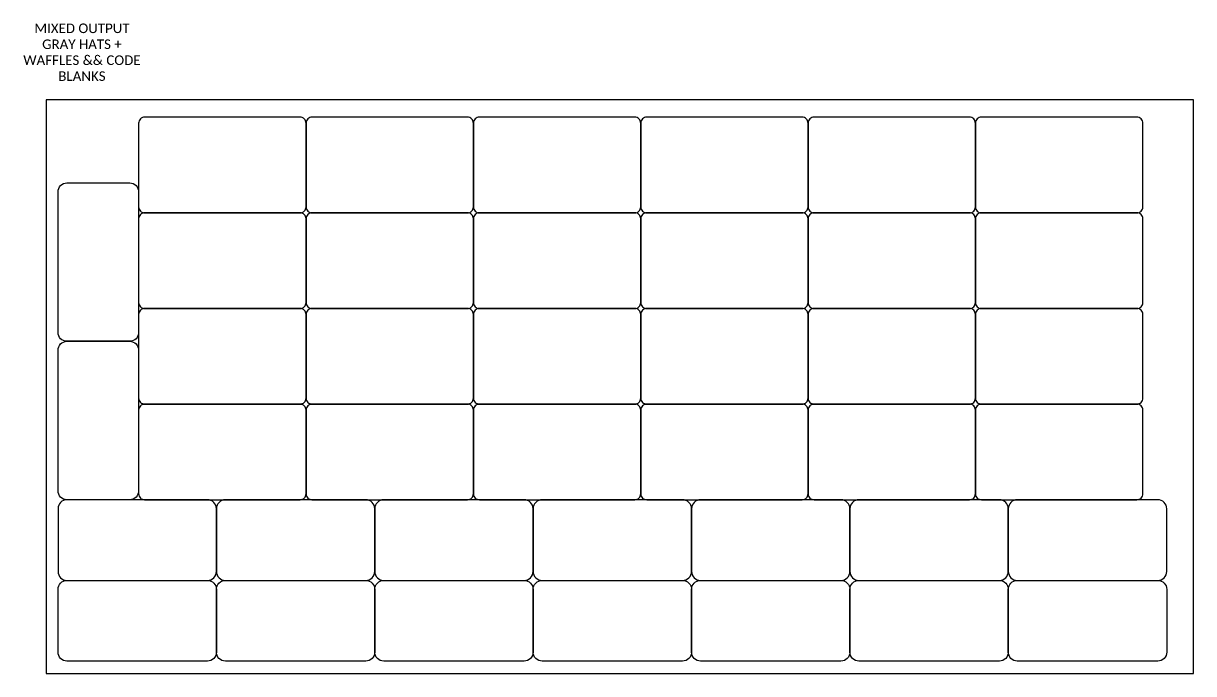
# Model space of a CAD drawing. Header units: inches. Extents: x -6.6 to 55.7, y -37.7 to 16.9.
# Drawn here: x 5.87 to 30.35, y 3.34 to 16.94 of the extents above; entities that cross this region are included whole.
import ezdxf

# ---------------------------------------------------------------- set-up
doc = ezdxf.new("R2010")
doc.units = ezdxf.units.IN
doc.header["$MEASUREMENT"] = 0
doc.styles.get("Standard").update_dxf_attribs({"font": 'arial.ttf'})

msp = doc.modelspace()

# ---------------------------------------------------------------- linework, layer by layer
at = {"color": 30, "true_color": 0xf8991e}
msp.add_lwpolyline([(6.347, 3.341), (30.347, 3.341), (30.347, 15.341), (6.347, 15.341)], close=True, dxfattribs=at)
for points in [[(8.409, 12.976), (11.659, 12.976, 0.414214), (11.784, 13.101), (11.784, 14.851, 0.414214), (11.659, 14.976), (8.409, 14.976, 0.414214), (8.284, 14.851), (8.284, 13.101, 0.414214)], [(11.909, 12.976), (15.159, 12.976, 0.414214), (15.284, 13.101), (15.284, 14.851, 0.414214), (15.159, 14.976), (11.909, 14.976, 0.414214), (11.784, 14.851), (11.784, 13.101, 0.414214)], [(15.409, 12.976), (18.659, 12.976, 0.414214), (18.784, 13.101), (18.784, 14.851, 0.414214), (18.659, 14.976), (15.409, 14.976, 0.414214), (15.284, 14.851), (15.284, 13.101, 0.414214)], [(18.909, 12.976), (22.159, 12.976, 0.414214), (22.284, 13.101), (22.284, 14.851, 0.414214), (22.159, 14.976), (18.909, 14.976, 0.414214), (18.784, 14.851), (18.784, 13.101, 0.414214)], [(22.409, 12.976), (25.659, 12.976, 0.414214), (25.784, 13.101), (25.784, 14.851, 0.414214), (25.659, 14.976), (22.409, 14.976, 0.414214), (22.284, 14.851), (22.284, 13.101, 0.414214)], [(25.909, 12.976), (29.159, 12.976, 0.414214), (29.284, 13.101), (29.284, 14.851, 0.414214), (29.159, 14.976), (25.909, 14.976, 0.414214), (25.784, 14.851), (25.784, 13.101, 0.414214)], [(6.597, 10.476), (6.597, 13.414, -0.414214), (6.784, 13.601), (8.097, 13.601, -0.414214), (8.284, 13.414), (8.284, 10.476, -0.414214), (8.097, 10.289), (6.784, 10.289, -0.414214)], [(8.409, 10.976), (11.659, 10.976, 0.414214), (11.784, 11.101), (11.784, 12.851, 0.414214), (11.659, 12.976), (8.409, 12.976, 0.414214), (8.284, 12.851), (8.284, 11.101, 0.414214)], [(11.909, 10.976), (15.159, 10.976, 0.414214), (15.284, 11.101), (15.284, 12.851, 0.414214), (15.159, 12.976), (11.909, 12.976, 0.414214), (11.784, 12.851), (11.784, 11.101, 0.414214)], [(15.409, 10.976), (18.659, 10.976, 0.414214), (18.784, 11.101), (18.784, 12.851, 0.414214), (18.659, 12.976), (15.409, 12.976, 0.414214), (15.284, 12.851), (15.284, 11.101, 0.414214)], [(18.909, 10.976), (22.159, 10.976, 0.414214), (22.284, 11.101), (22.284, 12.851, 0.414214), (22.159, 12.976), (18.909, 12.976, 0.414214), (18.784, 12.851), (18.784, 11.101, 0.414214)], [(22.409, 10.976), (25.659, 10.976, 0.414214), (25.784, 11.101), (25.784, 12.851, 0.414214), (25.659, 12.976), (22.409, 12.976, 0.414214), (22.284, 12.851), (22.284, 11.101, 0.414214)], [(25.909, 10.976), (29.159, 10.976, 0.414214), (29.284, 11.101), (29.284, 12.851, 0.414214), (29.159, 12.976), (25.909, 12.976, 0.414214), (25.784, 12.851), (25.784, 11.101, 0.414214)], [(8.409, 8.976), (11.659, 8.976, 0.414214), (11.784, 9.101), (11.784, 10.851, 0.414214), (11.659, 10.976), (8.409, 10.976, 0.414214), (8.284, 10.851), (8.284, 9.101, 0.414214)], [(11.909, 8.976), (15.159, 8.976, 0.414214), (15.284, 9.101), (15.284, 10.851, 0.414214), (15.159, 10.976), (11.909, 10.976, 0.414214), (11.784, 10.851), (11.784, 9.101, 0.414214)], [(15.409, 8.976), (18.659, 8.976, 0.414214), (18.784, 9.101), (18.784, 10.851, 0.414214), (18.659, 10.976), (15.409, 10.976, 0.414214), (15.284, 10.851), (15.284, 9.101, 0.414214)], [(18.909, 8.976), (22.159, 8.976, 0.414214), (22.284, 9.101), (22.284, 10.851, 0.414214), (22.159, 10.976), (18.909, 10.976, 0.414214), (18.784, 10.851), (18.784, 9.101, 0.414214)], [(22.409, 8.976), (25.659, 8.976, 0.414214), (25.784, 9.101), (25.784, 10.851, 0.414214), (25.659, 10.976), (22.409, 10.976, 0.414214), (22.284, 10.851), (22.284, 9.101, 0.414214)], [(25.909, 8.976), (29.159, 8.976, 0.414214), (29.284, 9.101), (29.284, 10.851, 0.414214), (29.159, 10.976), (25.909, 10.976, 0.414214), (25.784, 10.851), (25.784, 9.101, 0.414214)], [(6.597, 7.164), (6.597, 10.101, -0.414214), (6.784, 10.289), (8.097, 10.289, -0.414214), (8.284, 10.101), (8.284, 7.164, -0.414214), (8.097, 6.976), (6.784, 6.976, -0.414214)], [(8.409, 6.976), (11.659, 6.976, 0.414214), (11.784, 7.101), (11.784, 8.851, 0.414214), (11.659, 8.976), (8.409, 8.976, 0.414214), (8.284, 8.851), (8.284, 7.101, 0.414214)], [(11.909, 6.976), (15.159, 6.976, 0.414214), (15.284, 7.101), (15.284, 8.851, 0.414214), (15.159, 8.976), (11.909, 8.976, 0.414214), (11.784, 8.851), (11.784, 7.101, 0.414214)], [(15.409, 6.976), (18.659, 6.976, 0.414214), (18.784, 7.101), (18.784, 8.851, 0.414214), (18.659, 8.976), (15.409, 8.976, 0.414214), (15.284, 8.851), (15.284, 7.101, 0.414214)], [(18.909, 6.976), (22.159, 6.976, 0.414214), (22.284, 7.101), (22.284, 8.851, 0.414214), (22.159, 8.976), (18.909, 8.976, 0.414214), (18.784, 8.851), (18.784, 7.101, 0.414214)], [(22.409, 6.976), (25.659, 6.976, 0.414214), (25.784, 7.101), (25.784, 8.851, 0.414214), (25.659, 8.976), (22.409, 8.976, 0.414214), (22.284, 8.851), (22.284, 7.101, 0.414214)], [(25.909, 6.976), (29.159, 6.976, 0.414214), (29.284, 7.101), (29.284, 8.851, 0.414214), (29.159, 8.976), (25.909, 8.976, 0.414214), (25.784, 8.851), (25.784, 7.101, 0.414214)], [(6.784, 5.289), (9.722, 5.289, 0.414214), (9.909, 5.476), (9.909, 6.789, 0.414214), (9.722, 6.976), (6.784, 6.976, 0.414214), (6.597, 6.789), (6.597, 5.476, 0.414214)], [(10.097, 5.289), (13.034, 5.289, 0.414214), (13.222, 5.476), (13.222, 6.789, 0.414214), (13.034, 6.976), (10.097, 6.976, 0.414214), (9.909, 6.789), (9.909, 5.476, 0.414214)], [(13.409, 5.289), (16.347, 5.289, 0.414214), (16.534, 5.476), (16.534, 6.789, 0.414214), (16.347, 6.976), (13.409, 6.976, 0.414214), (13.222, 6.789), (13.222, 5.476, 0.414214)], [(16.722, 5.289), (19.659, 5.289, 0.414214), (19.847, 5.476), (19.847, 6.789, 0.414214), (19.659, 6.976), (16.722, 6.976, 0.414214), (16.534, 6.789), (16.534, 5.476, 0.414214)], [(20.034, 5.289), (22.972, 5.289, 0.414214), (23.159, 5.476), (23.159, 6.789, 0.414214), (22.972, 6.976), (20.034, 6.976, 0.414214), (19.847, 6.789), (19.847, 5.476, 0.414214)], [(23.347, 5.289), (26.284, 5.289, 0.414214), (26.472, 5.476), (26.472, 6.789, 0.414214), (26.284, 6.976), (23.347, 6.976, 0.414214), (23.159, 6.789), (23.159, 5.476, 0.414214)], [(26.659, 5.289), (29.597, 5.289, 0.414214), (29.784, 5.476), (29.784, 6.789, 0.414214), (29.597, 6.976), (26.659, 6.976, 0.414214), (26.472, 6.789), (26.472, 5.476, 0.414214)], [(6.784, 5.289), (9.722, 5.289, -0.414214), (9.909, 5.101), (9.909, 3.789, -0.414214), (9.722, 3.601), (6.784, 3.601, -0.414214), (6.597, 3.789), (6.597, 5.101, -0.414214)], [(10.097, 5.289), (13.034, 5.289, -0.414214), (13.222, 5.101), (13.222, 3.789, -0.414214), (13.034, 3.601), (10.097, 3.601, -0.414214), (9.909, 3.789), (9.909, 5.101, -0.414214)], [(13.409, 5.289), (16.347, 5.289, -0.414214), (16.534, 5.101), (16.534, 3.789, -0.414214), (16.347, 3.601), (13.409, 3.601, -0.414214), (13.222, 3.789), (13.222, 5.101, -0.414214)], [(16.722, 5.289), (19.659, 5.289, -0.414214), (19.847, 5.101), (19.847, 3.789, -0.414214), (19.659, 3.601), (16.722, 3.601, -0.414214), (16.534, 3.789), (16.534, 5.101, -0.414214)], [(20.034, 5.289), (22.972, 5.289, -0.414214), (23.159, 5.101), (23.159, 3.789, -0.414214), (22.972, 3.601), (20.034, 3.601, -0.414214), (19.847, 3.789), (19.847, 5.101, -0.414214)], [(23.347, 5.289), (26.284, 5.289, -0.414214), (26.472, 5.101), (26.472, 3.789, -0.414214), (26.284, 3.601), (23.347, 3.601, -0.414214), (23.159, 3.789), (23.159, 5.101, -0.414214)], [(26.659, 5.289), (29.597, 5.289, -0.414214), (29.784, 5.101), (29.784, 3.789, -0.414214), (29.597, 3.601), (26.659, 3.601, -0.414214), (26.472, 3.789), (26.472, 5.101, -0.414214)]]:
    msp.add_lwpolyline(points, format="xyb", close=True, dxfattribs=at)

# ---------------------------------------------------------------- texts
at = {"color": 30, "true_color": 0xf8991e, "insert": (7.098, 16.334), "char_height": 0.2, "attachment_point": 5}
msp.add_mtext_dynamic_manual_height_columns('{\\fCandara|b0|i0|c0|p34;MIXED OUTPUT\\PGRAY HATS + WAFFLES && CODE BLANKS}', width=2.57383, gutter_width=1, heights=[0], dxfattribs=at)

doc.saveas('drawing.dxf')
